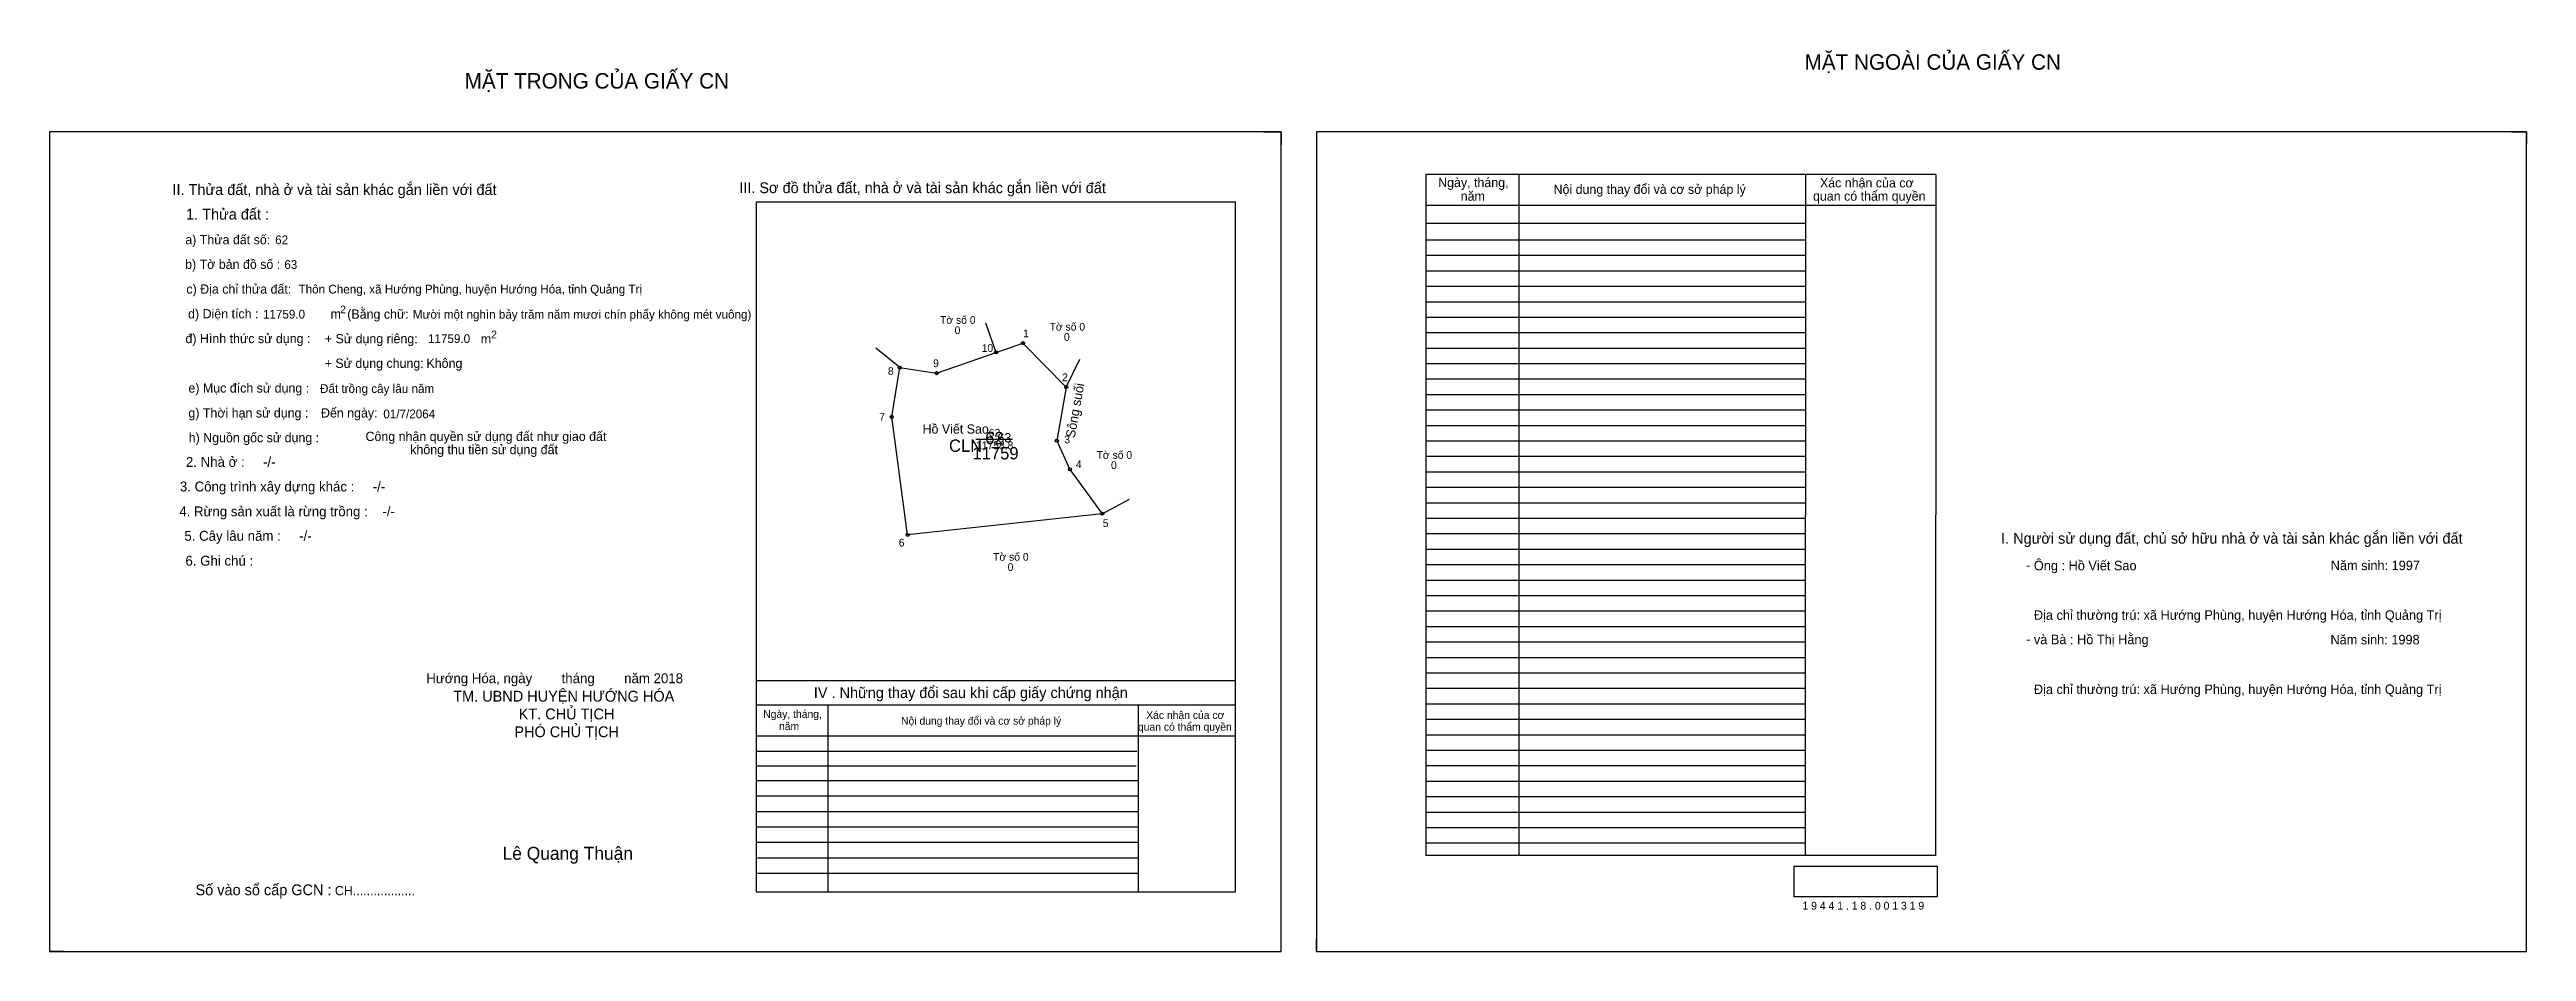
# Model space of a CAD drawing. Extents: x 530251 to 533760, y 1847353 to 1847941.
# Drawn here: x 532159 to 533760, y 1847358 to 1847941 of the extents above.
import ezdxf

# ---------------------------------------------------------------- set-up
doc = ezdxf.new("R2010")
doc.units = 0
for name, color, linetype in [('Default', 7, 'Continuous'), ('Level 10', 7, 'Continuous'), ('Level 11', 7, 'Continuous'), ('Level 13', 7, 'Continuous'), ('Level 2', 7, 'Continuous'), ('Level 22', 7, 'Continuous'), ('Level 27', 7, 'Continuous'), ('Level 3', 7, 'Continuous'), ('Level 36', 7, 'Continuous'), ('Level 4', 7, 'Continuous'), ('Level 5', 7, 'Continuous'), ('Level 55', 7, 'Continuous'), ('Level 6', 7, 'Continuous'), ('Level 7', 7, 'Continuous'), ('Level 8', 7, 'Continuous'), ('Level 9', 7, 'Continuous')]:
    doc.layers.add(name, color=color, linetype=linetype)

msp = doc.modelspace()

# ---------------------------------------------------------------- linework, layer by layer
at = {"layer": 'Level 10'}
for p, q in [((532943.4, 1847887.8), (532954.8, 1847887.8)), ((532954.8, 1847887.8), (532954.8, 1847879.4)), ((533750.2, 1847887.8), (533759.8, 1847887.8)), ((533759.8, 1847887.8), (533759.8, 1847880.4)), ((532839.2, 1847640.9), (532713.3, 1847627.2)), ((532158.6, 1847365.6), (532158.6, 1847357.8)), ((532167.8, 1847357.8), (532158.6, 1847357.8)), ((532977.6, 1847357.8), (532977.6, 1847365.6)), ((532977.6, 1847357.8), (532984.6, 1847357.8))]:
    msp.add_line(p, q, dxfattribs=at)
for points in [[(532158.6, 1847357.8), (532954.8, 1847357.8), (532954.8, 1847887.8), (532158.6, 1847887.8)], [(532977.6, 1847357.8), (533759.8, 1847357.8), (533759.8, 1847887.8), (532977.6, 1847887.8)], [(532839.2, 1847640.9), (532713.3, 1847627.2), (532703.1, 1847703.5), (532708.2, 1847735.4), (532732.1, 1847731.8), (532770.5, 1847745.2), (532787.9, 1847751.2), (532815.9, 1847722.8), (532809.8, 1847688.1), (532818.3, 1847669.6)]]:
    msp.add_lwpolyline(points, close=True, dxfattribs=at)
at = {"layer": 'Level 11'}
for centre in [(532770.5, 1847745.2), (532787.9, 1847751.2), (532708.2, 1847735.4), (532732.1, 1847731.8), (532815.9, 1847722.8), (532703.1, 1847703.5), (532809.8, 1847688.1), (532818.3, 1847669.6), (532839.2, 1847640.9), (532839.2, 1847640.9), (532713.3, 1847627.2)]:
    msp.add_circle(centre, 1, dxfattribs=at)
at = {"layer": 'Level 27'}
for p, q in [((532770.5, 1847745.2), (532764, 1847764.1)), ((532708.2, 1847735.4), (532692.7, 1847748)), ((532815.9, 1847722.8), (532824.7, 1847740.8)), ((532839.2, 1847640.9), (532856.8, 1847650.4))]:
    msp.add_line(p, q, dxfattribs=at)
at = {"layer": 'Level 6'}
msp.add_lwpolyline([(533286.5, 1847412.9), (533378.9, 1847412.9), (533378.9, 1847393.1), (533286.5, 1847393.1)], close=True, dxfattribs=at)
at = {"layer": 'Level 7'}
for p, q in [((533293.6, 1847817.8), (533048.4, 1847817.8)), ((533293.6, 1847807.8), (533048.4, 1847807.8)), ((533293.6, 1847797.8), (533048.4, 1847797.8)), ((533293.6, 1847787.8), (533048.4, 1847787.8)), ((533293.6, 1847777.8), (533048.4, 1847777.8)), ((533293.6, 1847767.8), (533048.4, 1847767.8)), ((533293.6, 1847757.8), (533048.4, 1847757.8)), ((533293.6, 1847747.8), (533048.4, 1847747.8)), ((533293.6, 1847737.8), (533048.4, 1847737.8)), ((533293.6, 1847727.8), (533048.4, 1847727.8)), ((533293.6, 1847717.8), (533048.4, 1847717.8)), ((533293.6, 1847707.8), (533048.4, 1847707.8)), ((533293.6, 1847697.8), (533048.4, 1847697.8)), ((533293.6, 1847687.8), (533048.4, 1847687.8)), ((533293.6, 1847677.8), (533048.4, 1847677.8)), ((533293.6, 1847667.8), (533048.4, 1847667.8)), ((533293.6, 1847657.8), (533048.4, 1847657.8)), ((533293.6, 1847647.8), (533048.4, 1847647.8)), ((533293.6, 1847637.8), (533048.4, 1847637.8)), ((533293.6, 1847627.8), (533048.4, 1847627.8)), ((533293.6, 1847617.8), (533048.4, 1847617.8)), ((533293.6, 1847607.8), (533048.4, 1847607.8)), ((533293.6, 1847597.8), (533048.4, 1847597.8)), ((533293.6, 1847587.8), (533048.4, 1847587.8)), ((533293.6, 1847577.8), (533048.4, 1847577.8)), ((533293.6, 1847567.8), (533048.4, 1847567.8)), ((533293.6, 1847557.8), (533048.4, 1847557.8)), ((533293.6, 1847547.8), (533048.4, 1847547.8)), ((533293.6, 1847537.8), (533048.4, 1847537.8)), ((533293.6, 1847527.8), (533048.4, 1847527.8)), ((533293.6, 1847517.8), (533048.4, 1847517.8)), ((533293.6, 1847507.8), (533048.4, 1847507.8)), ((533293.6, 1847497.8), (533048.4, 1847497.8)), ((532861.6, 1847487.2), (532615.4, 1847487.2)), ((533293.6, 1847487.8), (533048.4, 1847487.8)), ((532861.1, 1847477.7), (532615.4, 1847477.7)), ((532862.4, 1847468.2), (532615.4, 1847468.2)), ((533293.6, 1847477.8), (533048.4, 1847477.8)), ((533293.6, 1847467.8), (533048.4, 1847467.8)), ((532862.4, 1847458.2), (532615.4, 1847458.2)), ((533293.6, 1847457.8), (533048.4, 1847457.8)), ((532862.4, 1847448.2), (532615.4, 1847448.2)), ((532862.4, 1847438.2), (532615.4, 1847438.2)), ((533293.6, 1847447.8), (533048.4, 1847447.8)), ((533293.6, 1847437.8), (533048.4, 1847437.8)), ((532862.4, 1847428.2), (532615.4, 1847428.2)), ((532862.4, 1847418.2), (532616.2, 1847418.2)), ((533293.6, 1847427.8), (533048.4, 1847427.8)), ((532862.4, 1847408.2), (532616.2, 1847408.2))]:
    msp.add_line(p, q, dxfattribs=at)
at = {"layer": 'Level 8'}
for p, q in [((533378, 1847860.3), (533048.4, 1847860.3)), ((533048.4, 1847860.3), (533048.4, 1847419.8)), ((533108.4, 1847860.3), (533108.4, 1847419.8)), ((533293.8, 1847860.1), (533293.6, 1847419.8)), ((533378, 1847860.3), (533377.8, 1847419.8)), ((532925.4, 1847842.4), (532615.4, 1847842.4)), ((532615.4, 1847842.4), (532615.4, 1847396.4)), ((532925.4, 1847396.4), (532925.4, 1847842.4)), ((533378, 1847840.3), (533048.4, 1847840.3)), ((533293.6, 1847828.6), (533048.4, 1847828.6)), ((532925.4, 1847532.8), (532615.4, 1847532.8)), ((532925.4, 1847517.1), (532615.4, 1847517.1)), ((532661.7, 1847517.1), (532661.7, 1847396.4)), ((532862.4, 1847517.1), (532862.4, 1847396.4)), ((532925.4, 1847497.1), (532615.4, 1847497.1)), ((533377.8, 1847419.8), (533048.4, 1847419.8)), ((532615.4, 1847396.4), (532925.4, 1847396.4))]:
    msp.add_line(p, q, dxfattribs=at)
at = {"layer": 'Level 9'}
msp.add_line((532757.5, 1847689.2), (532781.1, 1847689.2), dxfattribs=at)

# ---------------------------------------------------------------- texts
at = {"layer": 'Default'}
for s, p in [('e) Mục đích sử dụng :', (532248.4, 1847719.2)), ('g) Thời hạn sử dụng :', (532248.4, 1847703.1)), ('Đến ngày:', (532334.1, 1847703.1)), ('h) Nguồn gốc sử dụng :', (532248.6, 1847687.1)), ('Công nhận quyền sử dụng đất như giao đất', (532362.9, 1847687.9)), ('không thu tiền sử dụng đất', (532391.8, 1847679.4))]:
    msp.add_text(s, height=6, dxfattribs=at).set_placement(p)
at = {"layer": 'Level 13'}
for s, p in [('62', (532765.8, 1847690.8)), ('.', (532755, 1847686.7)), ('11758.8', (532757.5, 1847682.6))]:
    msp.add_text(s, height=5, dxfattribs=at).set_placement(p)
at = {"layer": 'Level 2'}
msp.add_text('Hồ Viết Sao', height=6, dxfattribs=at).set_placement((532723, 1847692.7))
at = {"layer": 'Level 22'}
msp.add_text('Sông suối', height=6, rotation=79.9695, dxfattribs=at).set_placement((532821.4, 1847689.6))
at = {"layer": 'Level 3'}
msp.add_text('CLN ', height=8, dxfattribs=at).set_placement((532740.1, 1847680.9))
at = {"layer": 'Level 36'}
for s, p in [('Tờ số 0', (532734.3, 1847763.7)), ('0', (532743.7, 1847757.1)), ('Tờ số 0', (532805.1, 1847759.3)), ('0', (532814.4, 1847752.7)), ('Tờ số 0', (532835.5, 1847676.4)), ('0', (532844.8, 1847669.8)), ('Tờ số 0', (532768.6, 1847610.5)), ('0', (532778, 1847603.9))]:
    msp.add_text(s, height=5, dxfattribs=at).set_placement(p)
at = {"layer": 'Level 4'}
msp.add_text('62', height=8, dxfattribs=at).set_placement((532763.5, 1847685.8))
at = {"layer": 'Level 5'}
msp.add_text('11759', height=8, dxfattribs=at).set_placement((532755.3, 1847676))
at = {"layer": 'Level 55'}
for s, height, p in [('10', 0.8, (532769.9, 1847745.2)), ('0', 0.22, (532770.4, 1847744.9)), ('0', 0.22, (532770.4, 1847744.9)), ('0', 0.22, (532770.4, 1847744.9)), ('1', 0.8, (532787.7, 1847751.2)), ('0', 0.22, (532787.8, 1847751)), ('0', 0.22, (532787.8, 1847751)), ('8', 0.8, (532707.9, 1847735.4)), ('0', 0.22, (532708.1, 1847735.1)), ('0', 0.22, (532708.1, 1847735.1)), ('9', 0.8, (532731.8, 1847731.8)), ('0', 0.22, (532732, 1847731.6)), ('2', 0.8, (532815.6, 1847722.8)), ('0', 0.22, (532815.8, 1847722.6)), ('0', 0.22, (532815.8, 1847722.6)), ('0', 0.22, (532815.8, 1847722.6)), ('0', 0.22, (532815.8, 1847722.6)), ('7', 0.8, (532702.9, 1847703.5)), ('0', 0.22, (532703, 1847703.3)), ('3', 0.8, (532809.5, 1847688.1)), ('0', 0.22, (532809.7, 1847687.8)), ('0', 0.22, (532809.7, 1847687.8)), ('4', 0.8, (532818, 1847669.6)), ('0', 0.22, (532818.2, 1847669.4)), ('0', 0.22, (532818.2, 1847669.4)), ('5', 0.8, (532839, 1847640.9)), ('0', 0.22, (532839.1, 1847640.7)), ('0', 0.22, (532839.1, 1847640.7)), ('0', 0.22, (532839.1, 1847640.7)), ('6', 0.8, (532713, 1847627.2)), ('0', 0.22, (532713.2, 1847627))]:
    msp.add_text(s, height=height, dxfattribs=at).set_placement(p)
at = {"layer": 'Level 6'}
for s, height, p in [('62', 5.63, (532304.5, 1847815.2)), ('63', 5.63, (532310.4, 1847799.2)), ('Thôn Cheng, xã Hướng Phùng, huyện Hướng Hóa, tỉnh Quảng Trị', 5.64, (532319.6, 1847783.3)), ('11759.0', 5.63, (532296.6, 1847767.1)), ('Mười một nghìn bảy trăm năm mươi chín phẩy không mét vuông)', 5.632, (532393.5, 1847767)), ('11759.0', 5.63, (532403.3, 1847751.3)), ('Đất trồng cây lâu năm', 5.64, (532333.5, 1847719)), ('01/7/2064', 5.64, (532374.4, 1847702.6)), ('Ông : Hồ Viết Sao', 6.16, (533441.4, 1847604.3)), ('Năm sinh: 1997', 6.16, (533633.3, 1847604.4)), ('Địa chỉ thường trú: xã Hướng Phùng, huyện Hướng Hóa, tỉnh Quảng Trị', 6.16, (533441.4, 1847572.3)), ('và Bà : Hồ Thị Hằng', 6.16, (533441.4, 1847556.5)), ('Năm sinh: 1998', 6.16, (533633.1, 1847556.4)), ('Địa chỉ thường trú: xã Hướng Phùng, huyện Hướng Hóa, tỉnh Quảng Trị', 6.16, (533441.4, 1847524.3)), ('1 9 4 4 1 . 1 8 . 0 0 1 3 1 9', 5.04, (533291.8, 1847384.9))]:
    msp.add_text(s, height=height, dxfattribs=at).set_placement(p)
at = {"layer": 'Level 7'}
for s, height, p in [('MẶT NGOÀI CỦA GIẤY CN', 10, (533293.2, 1847928)), ('MẶT TRONG CỦA GIẤY CN', 10, (532427, 1847915.8)), ('II. Thửa đất, nhà ở và tài sản khác gắn liền với đất', 7, (532238.1, 1847847)), ('III. Sơ đồ thửa đất, nhà ở và tài sản khác gắn liền với đất', 7, (532604.5, 1847848.2)), ('Ngày, tháng,', 6, (533056.3, 1847852.1)), ('năm', 6, (533070.9, 1847843.3)), ('Nội dung thay đổi và cơ sở pháp lý', 6, (533130.9, 1847847.7)), (' quan có thẩm quyền', 6, (533296.4, 1847843.3)), ('Xác nhận của cơ', 6, (533303.1, 1847851.9)), ('1. Thửa đất :', 7, (532246.9, 1847831.1)), ('a) Thửa đất số:', 6, (532246.4, 1847815.1)), ('b) Tờ bản đồ số :', 6, (532246.3, 1847799.2)), ('c) Địa chỉ thửa đất:', 6, (532247.1, 1847783.2)), ('d) Diện tích :', 6, (532248.2, 1847767.2)), ('m', 6, (532340.3, 1847767.1)), ('2', 5, (532346.5, 1847770.5)), ('(Bằng chữ:', 6, (532351.1, 1847767)), ('đ) Hình thức sử dụng :', 6, (532246.5, 1847751.2)), ('+ Sử dụng riêng:', 6, (532336.6, 1847751.1)), ('m', 6, (532437.4, 1847751)), ('2', 5, (532444.1, 1847754.3)), ('+ Sử dụng chung:', 6, (532336.5, 1847735.2)), ('Không', 6, (532402.3, 1847735.2)), ('63', 6, (532771.4, 1847687)), ('2. Nhà ở :     -/-', 6.4, (532246.8, 1847671.2)), ('3. Công trình xây dựng khác :     -/-', 6.4, (532242.9, 1847655.3)), ('4. Rừng sản xuất là rừng trồng :    -/-', 6.4, (532242.5, 1847639.2)), ('5. Cây lâu năm :     -/-', 6.4, (532245.8, 1847623.4)), ('I. Người sử dụng đất, chủ sở hữu nhà ở và tài sản khác gắn liền với đất', 7, (533420.2, 1847621.5)), ('6. Ghi chú :', 6.4, (532246.5, 1847607.3)), ('-', 6.4, (533436.3, 1847604.5)), ('-', 6.4, (533436.4, 1847556.7)), ('Hướng Hóa, ngày        tháng        năm 2018', 6.4, (532402.2, 1847531.3)), ('IV . Những thay đổi sau khi cấp giấy chứng nhận', 7, (532652.7, 1847521.7)), ('TM. UBND HUYỆN HƯỚNG HÓA', 7, (532419.6, 1847519.4)), ('KT. CHỦ TỊCH', 7, (532461.9, 1847507.9)), ('Ngày, tháng,', 5, (532620, 1847508.9)), ('Xác nhận của cơ', 5, (532867.6, 1847508.2)), ('PHÓ CHỦ TỊCH', 7, (532459.1, 1847496.4)), ('năm', 5, (532630.2, 1847501)), ('Nội dung thay đổi và cơ sở pháp lý', 5, (532709.1, 1847504.5)), (' quan có thẩm quyền', 5, (532860.4, 1847500.6)), ('Lê Quang Thuận', 8.4, (532451.5, 1847417.1)), ('Số vào sổ cấp GCN :', 7, (532253, 1847394.2)), ('CH..................', 6, (532343.1, 1847394.2))]:
    msp.add_text(s, height=height, dxfattribs=at).set_placement(p)
at = {"layer": 'Level 9'}
for s, p in [('1', (532788, 1847755)), ('9', (532729.8, 1847735.7)), ('10', (532761.2, 1847745.5)), ('8', (532700.6, 1847730.6)), ('2', (532813.2, 1847726.6)), ('7', (532695, 1847701.1)), ('3', (532814.6, 1847686.4)), ('4', (532822.1, 1847670.4)), ('6', (532707.6, 1847619.7)), ('5', (532839.5, 1847632.3))]:
    msp.add_text(s, height=5, dxfattribs=at).set_placement(p)

doc.saveas('drawing.dxf')
